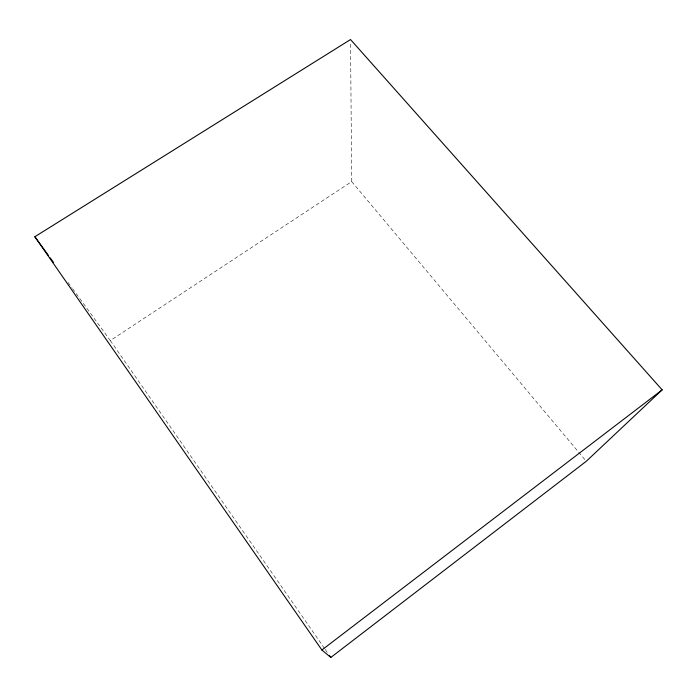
<?xml version="1.0" encoding="UTF-8"?>
<svg xmlns="http://www.w3.org/2000/svg" width="697" height="697" viewBox="0 0 697 697"><rect width="100%" height="100%" fill="white"/><g stroke="black" fill="none" stroke-linecap="round" stroke-linejoin="round"><path stroke-width="0.52" stroke-dasharray="3.48 2.61" d="M72.584 288.654L110.318 340.563L351.697 181.595L350.547 41.715M351.697 181.595L584.888 459.611M68.106 282.494L71.948 287.774M110.318 340.563L324.61 648.524M325.229 649.421L328.339 653.882"/><path stroke-width="1.05" d="M662.15 389.858L586.282 461.275L330.822 657.454L321.883 650.005L34.85 236.736L350.53 39.546L662.15 389.858L321.883 650.005M34.85 236.736L48.285 255.215M50.201 257.855L53.399 262.255M329.576 655.668L330.822 657.454"/></g></svg>
